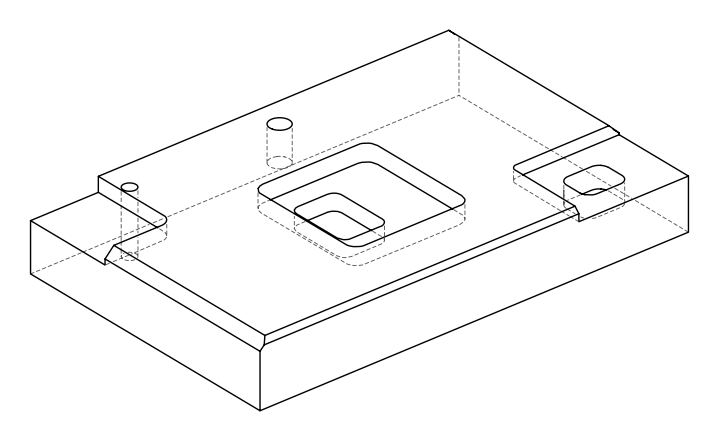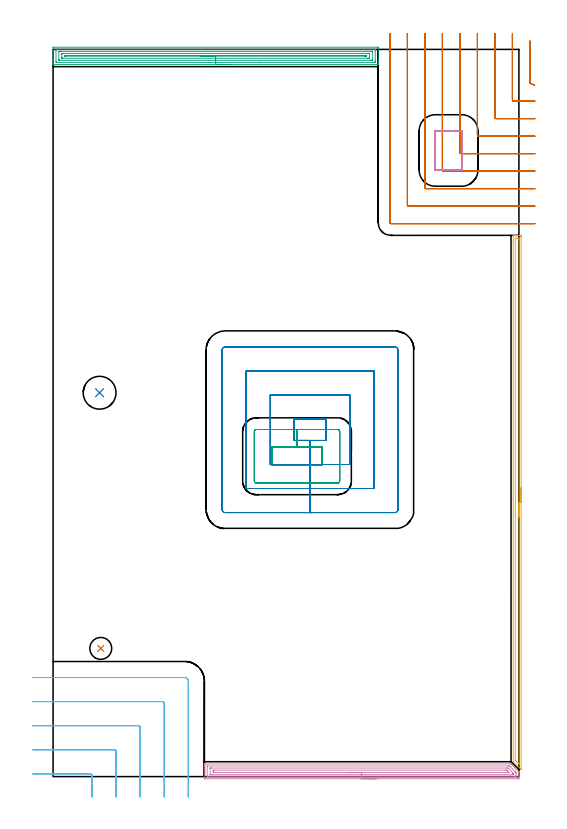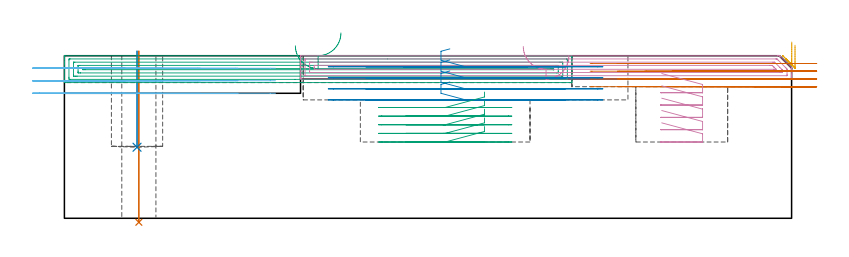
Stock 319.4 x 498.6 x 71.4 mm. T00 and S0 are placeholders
(PLAN: 10 operations, 7 tool changes, 51.8 min)
(1 INDEXABLE_INSERT_DRILL_THROUGH_HOLE_FROM_SOLID | STEP1HOLE | NXT0302_001 | 0.3 min | 12576 mm3)
(2 INDEXABLE_INSERT_DRILL_BLIND_HOLE_FROM_SOLID | STEP1POCKET | NXT0302_016 | 0.17 min | 15852 mm3)
(3 AREA_MILL | FG_CHAMFER_SURFACE | UGT0205_001 | 9.1 min | 15968 mm3)
(4 AREA_MILL_1 | FG_CHAMFER_SURFACE_1 | UGT0205_001 | 7.08 min | 11606 mm3)
(5 AREA_MILL_2 | FG_CHAMFER_SURFACE_2 | UGT0205_001 | 6.02 min | 5271 mm3)
(6 MILL_CORNER_NOTCH_RECTANGULAR | CORNER_NOTCH_RECTANGULAR | UGT0201_105 | Follow Part, ap 5.5, ae 75% | 4.03 min | 134080 mm3)
(7 MILL_CORNER_NOTCH_RECTANGULAR_1 | CORNER_NOTCH_RECTANGULAR_1 | UGT0201_008 | Follow Part, ap 4, ae 75% | 10.49 min | 166614 mm3)
(8 MILL_RECTANGULAR_POCKET | POCKET_RECTANGULAR_STRAIGHT | UGT0201_105 | Follow Part, ap 5.5, ae 75% | 9.53 min | 372329 mm3)
(9 MILL_RECTANGULAR_POCKET_1 | POCKET_RECTANGULAR_STRAIGHT_1 | UGT0201_008 | Follow Part, ap 4, ae 75% | 3.5 min | 71208 mm3)
(10 MILL_RECTANGULAR_POCKET_2 | POCKET_RECTANGULAR_STRAIGHT_2 | UGT0201_105 | Follow Part, ap 5.5, ae 75% | 1.58 min | 45458 mm3)
(TOOL NXT0302_001 | Index. Insert Drill 15mm [880-D1500L20-05] | D15 PA176 FL75 Z2)
(TOOL NXT0302_016 | Index. Insert Drill 22.5mm [880-D2250L25-03] | D22.5 PA176 FL68 Z2)
(TOOL UGT0205_001 | Chamfer Mill 20 x 3 x 45 deg. | D20 FL50 Z2)
(TOOL UGT0201_105 | End Mill 22 mm | D22 FL25 Z2)
(TOOL UGT0201_008 | End Mill 16 mm | D16 FL32 Z4)
(OP 1 INDEXABLE_INSERT_DRILL_THROUGH_HOLE_FROM_SOLID)
G17 G21 G94 G90
T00 M6
G54
G17 G0 G90 X32.7 Y87.9 S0 M3
G43 Z81.4 H1
G94 G81 G98 Z-1.762 F250. R73.4
G80
M5
M2
(OP 2 INDEXABLE_INSERT_DRILL_BLIND_HOLE_FROM_SOLID)
G17 G21 G94 G90
T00 M6
G54
G17 G0 G90 X31.9 Y263.2 S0 M3
G43 Z81.4 H1
G94 G81 G98 Z31.2 F250. R73.4
G80
M5
M2
(OP 3 AREA_MILL)
G17 G21 G94 G90
T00 M6
G54
G17 G0 G90 X121.45 Y488.3 S1061 M3
G43 Z81.4 H0
G94 G1 X121.412 Z80.528 F250.
X121.298 Z79.663
X121.109 Z78.812
X120.847 Z77.98
X120.513 Z77.174
X120.11 Z76.4
X119.642 Z75.664
X119.11 Z74.972
X118.521 Z74.329
X117.878 Z73.739
X117.186 Z73.208
X116.45 Z72.74
X115.676 Z72.337
X114.87 Z72.003
X114.038 Z71.741
X113.186 Z71.552
X112.322 Z71.438
X111.45 Z71.4
X0.177
X0.01 Y488.303 Z71.388
X0.006 Y488.345 Z71.346
X0. Y488.746 Z70.954
Y489.049 Z70.651
Y489.753 Z69.942
Y490.994 Z68.703
Y491.532 Z68.163
Y492.152 Z67.543
Y499.537 Z60.161
X0.002 Y499.807 Z59.89
X0.01 Y500.092 Z59.606
X0.295 Y500.099 Z59.599
X222.276 Y500.1 Z59.6
X222.607 Y500.097 Z59.602
X222.89 Y500.092 Z59.606
X222.9 Y499.805 Z59.892
Y491.532 Z68.163
Y490.105 Z69.591
Y489.753 Z69.942
Y489.049 Z70.651
Y488.746 Z70.954
Y488.347 Z71.344
X222.891 Y488.303 Z71.388
X222.723 Y488.3 Z71.4
X111.45
Y489.714 Z69.986
X2.449 Y489.715 Z69.985
X2.411 Y489.717 Z69.983
X2.01 Y489.753 Z69.947
X2.001 Y490.161 Z69.539
X2. Y497.758 Z61.942
X2.001 Y498.166 Z61.534
X2.01 Y498.647 Z61.053
X2.375 Y498.683 Z61.017
X2.411 Y498.685 Z61.015
X101.273 Y498.686 Z61.014
X220.451 Y498.685 Z61.015
X220.489 Y498.683 Z61.017
X220.89 Y498.647 Z61.053
X220.899 Y498.239 Z61.461
X220.9 Y490.642 Z69.058
X220.899 Y490.234 Z69.466
X220.89 Y489.753 Z69.947
X220.525 Y489.717 Z69.983
X220.489 Y489.715 Z69.985
X141.877 Y489.714 Z69.986
X111.45
Y491.128 Z68.572
X4.604 Y491.129
X4.199 Y491.13 Z68.57
X4.064 Y491.132 Z68.568
X4.023 Y491.135 Z68.565
X4.01 Y491.203 Z68.497
X4.004 Y491.334 Z68.366
X4.001 Y491.532 Z68.168
Y496.868 Z62.832
X4.002 Y497.064 Z62.636
X4.01 Y497.257 Z62.443
X4.199 Y497.264 Z62.436
X4.689 Y497.27 Z62.43
X5.093 Y497.271 Z62.429
X5.581
X218.296
X218.701 Y497.27 Z62.43
X218.836 Y497.268 Z62.432
X218.877 Y497.265 Z62.435
X218.89 Y497.197 Z62.503
X218.896 Y497.066 Z62.634
X218.899 Y496.868 Z62.832
Y491.532 Z68.168
X218.898 Y491.336 Z68.364
X218.89 Y491.143 Z68.557
X218.701 Y491.135 Z68.565
X218.211 Y491.13 Z68.57
X217.807 Y491.129 Z68.571
X217.319 Y491.128 Z68.572
X111.45
Y492.543 Z67.157
X6.757
X6.083 Y492.55 Z67.15
X6.01 Y492.552 Z67.148
X6.006 Y492.653 Z67.047
X6.002 Y492.868 Z66.832
X6. Y493.297 Z66.403
Y495.076 Z64.624
X6.002 Y495.527 Z64.173
X6.006 Y495.746 Z63.954
X6.01 Y495.849 Z63.851
X6.114 Y495.852 Z63.848
X6.88 Y495.857 Z63.843
X7.002
X216.143
X216.817 Y495.85 Z63.85
X216.89 Y495.847 Z63.853
X216.894 Y495.747 Z63.953
X216.898 Y495.532 Z64.168
X216.9 Y495.103 Z64.597
Y493.324 Z66.376
X216.898 Y492.873 Z66.827
X216.894 Y492.654 Z67.046
X216.89 Y492.551 Z67.149
X216.786 Y492.548 Z67.152
X216.02 Y492.543 Z67.157
X215.898
X111.45
Y493.957 Z65.743
X8.668
X8.015 Y493.96 Z65.74
X8.013 Y493.962 Z65.738
X8.004 Y493.971 Z65.729
X8.006 Y494.2 Z65.5
X8.01 Y494.365 Z65.335
X8.025 Y494.436 Z65.264
X8.179 Y494.439 Z65.261
X8.425 Y494.442 Z65.258
X8.668 Y494.443 Z65.257
X9.317
X214.232
X214.885 Y494.44 Z65.26
X214.887 Y494.438 Z65.262
X214.896 Y494.429 Z65.271
X214.894 Y494.2 Z65.5
X214.89 Y494.035 Z65.665
X214.875 Y493.964 Z65.736
X214.721 Y493.961 Z65.739
X214.476 Y493.958 Z65.742
X214.232 Y493.957 Z65.743
X213.583
X111.45
X110.578 Z65.781
X109.714 Z65.895
X108.862 Z66.084
X108.03 Z66.346
X107.224 Z66.68
X106.45 Z67.083
X105.714 Z67.552
X105.022 Z68.083
X104.379 Z68.672
X103.79 Z69.315
X103.258 Z70.007
X102.79 Z70.743
X102.387 Z71.517
X102.053 Z72.323
X101.791 Z73.155
X101.602 Z74.007
X101.488 Z74.872
X101.45 Z75.743
G0 Z81.4
M5
M2
(OP 4 AREA_MILL_1)
G17 G21 G94 G90
T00 M6
G54
G17 G0 G90 X221.55 Y-1.5 S1061 M3
G43 Z81.4 H0
Z71.2
G94 G1 X221.512 Z70.328 F250.
X221.398 Z69.464
X221.209 Z68.612
X220.947 Z67.78
X220.613 Z66.974
X220.21 Z66.2
X219.742 Z65.464
X219.21 Z64.772
X218.621 Z64.129
X217.978 Z63.54
X217.286 Z63.008
X216.55 Z62.54
X215.776 Z62.137
X214.97 Z61.803
X214.138 Z61.541
X213.287 Z61.352
X212.422 Z61.238
X211.55 Z61.2
X104.321
X104.053 Y-1.497 Z61.202
X103.71 Y-1.492 Z61.206
X103.7 Y-1.143 Z61.554
Y5.388 Z68.083
Y6.828 Z69.524
Y7.177 Z69.872
Y7.875 Z70.574
Y8.209 Z70.909
X103.707 Y8.632 Z71.324
X103.71 Y8.698 Z71.389
X103.874 Y8.7 Z71.4
X313.417
X313.995 Y8.702 Z71.383
X314.152 Y8.55 Z71.246
X314.503 Y8.198 Z70.896
X319.351 Y3.349 Z66.047
X319.39 Y3.299 Z65.996
X319.4 Y3.251 Z65.95
Y3.202 Z65.902
Y2.509 Z65.209
Y1.812 Z64.507
Y0.569 Z63.266
Y0.023 Z62.718
Y-0.598 Z62.097
Y-0.871 Z61.825
X319.397 Y-1.489 Z61.207
X319.393 Y-1.491 Z61.205
X318.779 Y-1.5 Z61.2
X211.55
Y-0.086 Z62.614
X105.999 Y-0.085 Z62.615
X105.781 Y-0.082 Z62.618
X105.723 Y-0.079 Z62.621
X105.71 Y-0.068 Z62.632
X105.704 Y-0.035 Z62.665
X105.701 Y0.023 Z62.723
Y6.69 Z69.39
X105.707 Y7.177 Z69.877
X105.71 Y7.272 Z69.972
X105.89 Y7.281 Z69.981
X106. Y7.285 Z69.985
X312.524 Y7.286 Z69.986
X312.633 Y7.285 Z69.985
X312.85 Y7.279 Z69.979
X312.966 Y7.273 Z69.973
X313.001 Y7.243 Z69.943
X313.072 Y7.177 Z69.877
X313.417 Y6.833 Z69.533
X316.65 Y3.6 Z66.3
X316.992 Y3.257 Z65.957
X317.26 Y2.979 Z65.679
X317.39 Y2.84 Z65.54
X317.394 Y2.706 Z65.406
X317.399 Y2.298 Z64.998
X317.4 Y0.51 Z63.21
X317.394 Y0.023 Z62.723
X317.39 Y-0.072 Z62.628
X317.21 Y-0.081 Z62.619
X317.1 Y-0.085 Z62.615
X211.55 Y-0.086 Z62.614
Y1.328 Z64.028
X108.378 Y1.329 Z64.029
X107.895 Y1.331 Z64.031
X107.736 Y1.333 Z64.033
X107.716 Y1.335 Z64.035
X107.71 Y1.382 Z64.082
X107.703 Y1.486 Z64.186
X107.701 Y1.616 Z64.316
Y5.388 Z68.088
X107.702 Y5.582 Z68.282
X107.71 Y5.779 Z68.479
X107.723 Y5.865 Z68.565
X107.775 Y5.867 Z68.567
X107.895 Y5.87 Z68.57
X108.306 Y5.871 Z68.571
X108.789 Y5.872 Z68.572
X311.148 Y5.871 Z68.571
X311.63 Y5.87 Z68.57
X311.791 Y5.868 Z68.568
X311.915 Y5.865 Z68.565
X312.013 Y5.775 Z68.475
X312.411 Y5.388 Z68.088
X312.524 Y5.277 Z67.977
X314.201 Y3.6 Z66.3
X315.094 Y2.706 Z65.406
X315.205 Y2.594 Z65.294
X315.39 Y2.396 Z65.096
X315.397 Y2.007 Z64.707
X315.399 Y1.812 Z64.512
X315.398 Y1.618 Z64.318
X315.39 Y1.421 Z64.121
X315.377 Y1.335 Z64.035
X315.325 Y1.333 Z64.033
X315.205 Y1.33 Z64.03
X314.794 Y1.329 Z64.029
X314.311 Y1.328 Z64.028
X211.55
Y2.743 Z65.443
X110.539
X109.728 Y2.75 Z65.45
X109.701 Y3.582 Z66.282
Y3.6 Z66.3
X109.726 Y4.45 Z67.15
X110.576 Y4.457 Z67.157
X110.613
X309.843
X310.737 Y4.456 Z67.156
X310.775
X310.875 Y4.45 Z67.15
X311.261 Y4.08 Z66.78
X311.508 Y3.841 Z66.541
X311.63 Y3.721 Z66.421
X311.751 Y3.6 Z66.3
X312.524 Y2.822 Z65.522
X312.558 Y2.782 Z65.482
X312.524 Y2.75 Z65.45
X312.482 Y2.748 Z65.448
X311.63 Y2.743 Z65.443
X311.594
X211.55
X210.678 Z65.481
X209.814 Z65.595
X208.962 Z65.783
X208.13 Z66.046
X207.324 Z66.38
X206.55 Z66.782
X205.814 Z67.251
X205.122 Z67.782
X204.479 Z68.372
X203.89 Z69.015
X203.359 Z69.707
X202.89 Z70.443
X202.487 Z71.216
X202.153 Z72.022
X201.891 Z72.854
X201.702 Z73.706
X201.588 Z74.571
X201.55 Z75.443
G0 Z81.4
M5
M2
(OP 5 AREA_MILL_2)
G17 G21 G94 G90
T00 M6
G54
G17 G0 G90 X320.9 Y197.95 S1061 M3
G43 Z81.4 H0
Z76.
G94 G1 Y197.912 Z75.128 F250.
Y197.798 Z74.263
Y197.609 Z73.412
Y197.347 Z72.58
Y197.013 Z71.774
Y196.61 Z71.
Y196.141 Z70.264
Y195.61 Z69.572
Y195.021 Z68.929
Y194.378 Z68.34
Y193.686 Z67.808
Y192.95 Z67.34
Y192.176 Z66.937
Y191.37 Z66.603
Y190.538 Z66.341
Y189.686 Z66.152
Y188.821 Z66.038
Y187.95 Z66.
X320.899 Y4.961 Z66.001
Y4.938
X320.894 Y4.817 Z66.004
X320.853 Y4.854 Z66.046
X320.738 Y4.961 Z66.16
X315.677 Y10.023 Z71.222
X315.514 Y10.19 Z71.38
X315.504 Y10.205 Z71.389
X315.5 Y10.317 Z71.4
Y370.938
X315.503 Y371.092 Z71.388
X315.517 Y371.1 Z71.373
X315.855 Z71.045
X316.233 Z70.666
X316.874 Z70.021
X318.078 Z68.819
X318.642 Z68.252
X320.128 Z66.767
X320.41 Y371.097 Z66.485
X320.891 Y371.091 Z66.005
X320.894 Y370.98 Z66.003
X320.899 Y370.492 Z66.001
X320.9 Y369.998 Z66.
Y187.95
X319.486 Z67.414
Y8.978
X319.484 Y8.801 Z67.416
X319.481 Y8.713 Z67.419
X319.479 Y8.685 Z67.421
X319.457 Y8.704 Z67.443
X319.375 Y8.78 Z67.525
X319.172 Y8.978 Z67.728
X317.758 Y10.392 Z69.142
X317.388 Y10.764 Z69.512
X317.011 Y11.151 Z69.889
X316.921 Y11.248 Z69.979
X316.919 Y11.296 Z69.981
X316.916 Y11.402 Z69.984
X316.914 Y11.615 Z69.986
Y11.656
Y368.707
X316.916 Y368.92 Z69.984
X316.919 Y369.026 Z69.981
X316.921 Y369.075 Z69.979
X316.931 Y369.09 Z69.969
X316.979 Y369.092 Z69.921
X317.37 Y369.099 Z69.53
X318.642 Y369.1 Z68.258
X319.138 Y369.099 Z67.762
X319.367 Y369.093 Z67.533
X319.47 Y369.09 Z67.43
X319.484 Y368.749 Z67.416
X319.485 Y368.707 Z67.415
X319.486 Y367.855 Z67.414
Y187.95
Y187.078 Z67.452
Y186.213 Z67.566
Y185.362 Z67.755
Y184.53 Z68.017
Y183.724 Z68.351
Y182.95 Z68.754
Y182.214 Z69.223
Y181.522 Z69.754
Y180.879 Z70.343
Y180.289 Z70.986
Y179.758 Z71.678
Y179.29 Z72.414
Y178.887 Z73.188
Y178.553 Z73.994
Y178.291 Z74.826
Y178.102 Z75.678
Y177.988 Z76.543
Y177.95 Z77.414
G0 Z81.4
M5
M2
(OP 6 MILL_CORNER_NOTCH_RECTANGULAR)
G17 G21 G94 G90
T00 M6
G54
G17 G0 G90 X26.7 Y-14. S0 M3
G43 Z81.4 H0
Z65.9
G94 G1 Y-11. F250.
Y0.807 F500.
G3 X25.607 Y1.9 R1.1
G1 X-11.
X-14. F250.
G0 Z81.4
X43.2 Y-14.
Z65.9
G1 Y-11.
Y17.306 F500.
G3 X42.106 Y18.4 R1.1
G1 X-11.
X-14. F250.
G0 Z81.4
X59.7 Y-14.
Z65.9
G1 Y-11.
Y33.806 F500.
G3 X58.606 Y34.9 R1.1
G1 X-11.
X-14. F250.
G0 Z81.4
X76.2 Y-14.
Z65.9
G1 Y-11.
Y50.306 F500.
G3 X75.106 Y51.4 R1.1
G1 X-11.
X-14. F250.
G0 Z81.4
X92.7 Y-14.
Z65.9
G1 Y-11.
Y65.6 F500.
G3 X90.4 Y67.9 R2.3
G1 X-11.
X-14. F250.
G0 Z81.4
X26.7 Y-14.
Z60.4
G1 Y-11.
Y0.807 F500.
G3 X25.607 Y1.9 R1.1
G1 X-11.
X-14. F250.
G0 Z81.4
X43.2 Y-14.
Z60.4
G1 Y-11.
Y17.306 F500.
G3 X42.106 Y18.4 R1.1
G1 X-11.
X-14. F250.
G0 Z81.4
X59.7 Y-14.
Z60.4
G1 Y-11.
Y33.806 F500.
G3 X58.606 Y34.9 R1.1
G1 X-11.
X-14. F250.
G0 Z81.4
X76.2 Y-14.
Z60.4
G1 Y-11.
Y50.306 F500.
G3 X75.106 Y51.4 R1.1
G1 X-11.
X-14. F250.
G0 Z81.4
X92.7 Y-14.
Z60.4
G1 Y-11.
Y65.6 F500.
G3 X90.4 Y67.9 R2.3
G1 X-11.
X-14. F250.
G0 Z81.4
X26.7 Y-14.
Z54.9
G1 Y-11.
Y0.807 F500.
G3 X25.607 Y1.9 R1.1
G1 X-11.
X-14. F250.
G0 Z81.4
X43.2 Y-14.
Z54.9
G1 Y-11.
Y17.306 F500.
G3 X42.106 Y18.4 R1.1
G1 X-11.
X-14. F250.
G0 Z81.4
X59.7 Y-14.
Z54.9
G1 Y-11.
Y33.806 F500.
G3 X58.606 Y34.9 R1.1
G1 X-11.
X-14. F250.
G0 Z81.4
X76.2 Y-14.
Z54.9
G1 Y-11.
Y50.306 F500.
G3 X75.106 Y51.4 R1.1
G1 X-11.
X-14. F250.
G0 Z81.4
X92.7 Y-14.
Z54.9
G1 Y-11.
Y65.6 F500.
G3 X90.4 Y67.9 R2.3
G1 X-11.
X-14. F250.
G0 Z81.4
M5
M2
(OP 7 MILL_CORNER_NOTCH_RECTANGULAR_1)
G17 G21 G94 G90
T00 M6
G54
G17 G0 G90 X326.9 Y504.384 S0 M3
G43 Z81.4 H0
Z68.
G94 G1 Y501.384 F250.
Y475.892 F500.
G3 X327.4 Y475.158 R0.8
G1 X330.181 Y474.033 F250.
G0 Z81.4
X314.892 Y509.6
Z68.
G1 X314.9 Y506.6
Y506.383 F500.
Y463.893
G3 X315.693 Y463.1 R0.8
G1 X327.4
X330.4 F250.
G0 Z81.4
X302.891 Y509.6
Z68.
G1 X302.9 Y506.6
Y506.383 F500.
Y451.894
G3 X303.694 Y451.1 R0.8
G1 X327.4
X330.4 F250.
G0 Z81.4
X290.889 Y509.6
Z68.
G1 X290.9 Y506.6
Y506.383 F500.
Y439.894
G3 X291.694 Y439.1 R0.8
G1 X327.4
X330.4 F250.
G0 Z81.4
X278.886 Y509.6
Z68.
G1 X278.9 Y506.6
Y506.383 F500.
Y427.894
G3 X279.694 Y427.1 R0.8
G1 X327.4
X330.4 F250.
G0 Z81.4
X266.881 Y509.6
Z68.
G1 X266.899 Y506.6
X266.9 Y506.383 F500.
Y415.895
G3 X267.695 Y415.1 R0.8
G1 X327.4
X330.4 F250.
G0 Z81.4
X254.872 Y509.6
Z68.
G1 X254.899 Y506.6
X254.9 Y506.383 F500.
Y403.895
G3 X255.695 Y403.1 R0.8
G1 X327.4
X330.4 F250.
G0 Z81.4
X242.844 Y509.6
Z68.
G1 X242.898 Y506.6
G2 X242.9 Y506.383 R12. F500.
G1 Y391.895
G3 X243.695 Y391.1 R0.8
G1 X327.4
X330.4 F250.
G0 Z81.4
X230.9 Y509.383
Z68.
G1 Y506.383
Y379.895 F500.
G3 X231.695 Y379.1 R0.8
G1 X327.4
X330.4 F250.
G0 Z81.4
X326.9 Y504.384
Z64.6
G1 Y501.384
Y475.892 F500.
G3 X327.4 Y475.158 R0.8
G1 X330.181 Y474.033 F250.
G0 Z81.4
X314.9 Y509.6
Z64.6
G1 Y506.6
Y463.893 F500.
G3 X315.693 Y463.1 R0.8
G1 X327.4
X330.4 F250.
G0 Z81.4
X302.9 Y509.6
Z64.6
G1 Y506.6
Y451.894 F500.
G3 X303.694 Y451.1 R0.8
G1 X327.4
X330.4 F250.
G0 Z81.4
X290.9 Y509.6
Z64.6
G1 Y506.6
Y439.894 F500.
G3 X291.694 Y439.1 R0.8
G1 X327.4
X330.4 F250.
G0 Z81.4
X278.9 Y509.6
Z64.6
G1 Y506.6
Y427.894 F500.
G3 X279.694 Y427.1 R0.8
G1 X327.4
X330.4 F250.
G0 Z81.4
X266.9 Y509.6
Z64.6
G1 Y506.6
Y415.895 F500.
G3 X267.695 Y415.1 R0.8
G1 X327.4
X330.4 F250.
G0 Z81.4
X254.9 Y509.6
Z64.6
G1 Y506.6
Y403.895 F500.
G3 X255.695 Y403.1 R0.8
G1 X327.4
X330.4 F250.
G0 Z81.4
X242.9 Y509.6
Z64.6
G1 Y506.6
Y391.895 F500.
G3 X243.695 Y391.1 R0.8
G1 X327.4
X330.4 F250.
G0 Z81.4
X230.9 Y509.6
Z64.6
G1 Y506.6
Y379.895 F500.
G3 X231.695 Y379.1 R0.8
G1 X327.4
X330.4 F250.
G0 Z81.4
X326.9 Y504.384
Z61.2
G1 Y501.384
Y475.892 F500.
G3 X327.4 Y475.158 R0.8
G1 X330.181 Y474.033 F250.
G0 Z81.4
X314.9 Y509.6
Z61.2
G1 Y506.6
Y463.893 F500.
G3 X315.693 Y463.1 R0.8
G1 X327.4
X330.4 F250.
G0 Z81.4
X302.9 Y509.6
Z61.2
G1 Y506.6
Y451.894 F500.
G3 X303.694 Y451.1 R0.8
G1 X327.4
X330.4 F250.
G0 Z81.4
X290.9 Y509.6
Z61.2
G1 Y506.6
Y439.894 F500.
G3 X291.694 Y439.1 R0.8
G1 X327.4
X330.4 F250.
G0 Z81.4
X278.9 Y509.6
Z61.2
G1 Y506.6
Y427.894 F500.
G3 X279.694 Y427.1 R0.8
G1 X327.4
X330.4 F250.
G0 Z81.4
X266.9 Y509.6
Z61.2
G1 Y506.6
Y415.895 F500.
G3 X267.695 Y415.1 R0.8
G1 X327.4
X330.4 F250.
G0 Z81.4
X254.9 Y509.6
Z61.2
G1 Y506.6
Y403.895 F500.
G3 X255.695 Y403.1 R0.8
G1 X327.4
X330.4 F250.
G0 Z81.4
X242.9 Y509.6
Z61.2
G1 Y506.6
Y391.895 F500.
G3 X243.695 Y391.1 R0.8
G1 X327.4
X330.4 F250.
G0 Z81.4
X230.9 Y509.6
Z61.2
G1 Y506.6
Y379.895 F500.
G3 X231.695 Y379.1 R0.8
G1 X327.4
X330.4 F250.
G0 Z81.4
X326.9 Y504.384
Z57.8
G1 Y501.384
Y475.892 F500.
G3 X327.4 Y475.158 R0.8
G1 X330.181 Y474.033 F250.
G0 Z81.4
X314.9 Y509.6
Z57.8
G1 Y506.6
Y463.893 F500.
G3 X315.693 Y463.1 R0.8
G1 X327.4
X330.4 F250.
G0 Z81.4
X302.9 Y509.6
Z57.8
G1 Y506.6
Y451.894 F500.
G3 X303.694 Y451.1 R0.8
G1 X327.4
X330.4 F250.
G0 Z81.4
X290.9 Y509.6
Z57.8
G1 Y506.6
Y439.894 F500.
G3 X291.694 Y439.1 R0.8
G1 X327.4
X330.4 F250.
G0 Z81.4
X278.9 Y509.6
Z57.8
G1 Y506.6
Y427.894 F500.
G3 X279.694 Y427.1 R0.8
G1 X327.4
X330.4 F250.
G0 Z81.4
X266.9 Y509.6
Z57.8
G1 Y506.6
Y415.895 F500.
G3 X267.695 Y415.1 R0.8
G1 X327.4
X330.4 F250.
G0 Z81.4
X254.9 Y509.6
Z57.8
G1 Y506.6
Y403.895 F500.
G3 X255.695 Y403.1 R0.8
G1 X327.4
X330.4 F250.
G0 Z81.4
X242.9 Y509.6
Z57.8
G1 Y506.6
Y391.895 F500.
G3 X243.695 Y391.1 R0.8
G1 X327.4
X330.4 F250.
G0 Z81.4
X230.9 Y509.6
Z57.8
G1 Y506.6
Y379.895 F500.
G3 X231.695 Y379.1 R0.8
G1 X327.4
X330.4 F250.
G0 Z81.4
M5
M2
(OP 8 MILL_RECTANGULAR_POCKET)
G17 G21 G94 G90
T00 M6
G54
G17 G0 G90 X169.297 Y245.1 S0 M3
G43 Z81.4 H0
Z74.4
G94 G1 X165.4 Z73.356 F250.
Y230.5 Z69.444
X176.2 Z66.55
X187. F500.
Y245.1
X165.4
Y230.5
X176.2
Y214.
X203.5
Y261.6
X148.9
Y214.
X176.2
Y197.5
X220.
Y278.1
X132.4
Y197.5
X176.2
Y181.
X234.3
G3 X236.5 Y183.2 R2.2
G1 Y292.4
G3 X234.3 Y294.6 R2.2
G1 X118.1
G3 X115.9 Y292.4 R2.2
G1 Y183.2
G3 X118.1 Y181. R2.2
G1 X176.2
X177.2
G0 X169.297 Y245.1 Z69.55
G1 X165.4 Z68.506 F250.
Y230.5 Z64.594
X176.2 Z61.7
X187. F500.
Y245.1
X165.4
Y230.5
X176.2
Y214.
X203.5
Y261.6
X148.9
Y214.
X176.2
Y197.5
X220.
Y278.1
X132.4
Y197.5
X176.2
Y181.
X234.3
G3 X236.5 Y183.2 R2.2
G1 Y292.4
G3 X234.3 Y294.6 R2.2
G1 X118.1
G3 X115.9 Y292.4 R2.2
G1 Y183.2
G3 X118.1 Y181. R2.2
G1 X176.2
X177.2
G0 X169.297 Y245.1 Z64.7
G1 X165.4 Z63.656 F250.
Y230.5 Z59.744
X176.2 Z56.85
X187. F500.
Y245.1
X165.4
Y230.5
X176.2
Y214.
X203.5
Y261.6
X148.9
Y214.
X176.2
Y197.5
X220.
Y278.1
X132.4
Y197.5
X176.2
Y181.
X234.3
G3 X236.5 Y183.2 R2.2
G1 Y292.4
G3 X234.3 Y294.6 R2.2
G1 X118.1
G3 X115.9 Y292.4 R2.2
G1 Y183.2
G3 X118.1 Y181. R2.2
G1 X176.2
X177.2
G0 X169.297 Y245.1 Z59.85
G1 X165.4 Z58.806 F250.
Y230.5 Z54.894
X176.2 Z52.
X187. F500.
Y245.1
X165.4
Y230.5
X176.2
Y214.
X203.5
Y261.6
X148.9
Y214.
X176.2
Y197.5
X220.
Y278.1
X132.4
Y197.5
X176.2
Y181.
X234.3
G3 X236.5 Y183.2 R2.2
G1 Y292.4
G3 X234.3 Y294.6 R2.2
G1 X118.1
G3 X115.9 Y292.4 R2.2
G1 Y183.2
G3 X118.1 Y181. R2.2
G1 X176.2
X177.2
G0 Z81.4
M5
M2
(OP 9 MILL_RECTANGULAR_POCKET_1)
G17 G21 G94 G90
T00 M6
G54
G17 G0 G90 X184.5 Y217.909 S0 M3
G43 Z81.4 H0
Z55.45
G94 G1 Y226. Z53.282 F250.
X167.25 Z48.66
X150. F500.
Y213.3
X184.5
Y226.
X167.25
Y238.
X139.4
G3 X138. Y236.6 R1.4
G1 Y202.7
G3 X139.4 Y201.3 R1.4
G1 X195.1
G3 X196.5 Y202.7 R1.4
G1 Y236.6
G3 X195.1 Y238. R1.4
G1 X167.25
X166.25
G0 X184.5 Y217.909 Z51.66
G1 Y226. Z49.492 F250.
X167.25 Z44.87
X150. F500.
Y213.3
X184.5
Y226.
X167.25
Y238.
X139.4
G3 X138. Y236.6 R1.4
G1 Y202.7
G3 X139.4 Y201.3 R1.4
G1 X195.1
G3 X196.5 Y202.7 R1.4
G1 Y236.6
G3 X195.1 Y238. R1.4
G1 X167.25
X166.25
G0 X184.5 Y217.909 Z47.87
G1 Y226. Z45.702 F250.
X167.25 Z41.08
X150. F500.
Y213.3
X184.5
Y226.
X167.25
Y238.
X139.4
G3 X138. Y236.6 R1.4
G1 Y202.7
G3 X139.4 Y201.3 R1.4
G1 X195.1
G3 X196.5 Y202.7 R1.4
G1 Y236.6
G3 X195.1 Y238. R1.4
G1 X167.25
X166.25
G0 X184.5 Y217.909 Z44.08
G1 Y226. Z41.912 F250.
X167.25 Z37.29
X150. F500.
Y213.3
X184.5
Y226.
X167.25
Y238.
X139.4
G3 X138. Y236.6 R1.4
G1 Y202.7
G3 X139.4 Y201.3 R1.4
G1 X195.1
G3 X196.5 Y202.7 R1.4
G1 Y236.6
G3 X195.1 Y238. R1.4
G1 X167.25
X166.25
G0 X184.5 Y217.909 Z40.29
G1 Y226. Z38.122 F250.
X167.25 Z33.5
X150. F500.
Y213.3
X184.5
Y226.
X167.25
Y238.
X139.4
G3 X138. Y236.6 R1.4
G1 Y202.7
G3 X139.4 Y201.3 R1.4
G1 X195.1
G3 X196.5 Y202.7 R1.4
G1 Y236.6
G3 X195.1 Y238. R1.4
G1 X167.25
X166.25
G0 Z81.4
M5
M2
(OP 10 MILL_RECTANGULAR_POCKET_2)
G17 G21 G94 G90
T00 M6
G54
G17 G0 G90 X262.36 Y415.8 S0 M3
G43 Z81.4 H0
Z63.571
G94 G1 X280.2 Z58.791 F250.
X280.232 Z58.783
X280.274 Y415.826 Z58.769
X280.3 Y415.868 Z58.756
Y415.9 Z58.748
Y429.3 Z55.157
Y442.7 F500.
X280.295 Y442.755
X280.255 Y442.795
X280.2 Y442.8
X262.1
X262.045 Y442.795
X262.005 Y442.755
X262. Y442.7
Y415.9
X262.005 Y415.845
X262.045 Y415.805
X262.1 Y415.8
X280.2
X280.255 Y415.805
X280.295 Y415.845
X280.3 Y415.9
Y429.3
Y430.3
G0 X262.36 Y415.8 Z58.157
G1 X280.2 Z53.377 F250.
X280.232 Z53.368
X280.274 Y415.826 Z53.355
X280.3 Y415.868 Z53.342
Y415.9 Z53.333
Y429.3 Z49.743
Y442.7 F500.
X280.295 Y442.755
X280.255 Y442.795
X280.2 Y442.8
X262.1
X262.045 Y442.795
X262.005 Y442.755
X262. Y442.7
Y415.9
X262.005 Y415.845
X262.045 Y415.805
X262.1 Y415.8
X280.2
X280.255 Y415.805
X280.295 Y415.845
X280.3 Y415.9
Y429.3
Y430.3
G0 X262.36 Y415.8 Z52.743
G1 X280.2 Z47.963 F250.
X280.232 Z47.954
X280.274 Y415.826 Z47.941
X280.3 Y415.868 Z47.928
Y415.9 Z47.919
Y429.3 Z44.329
Y442.7 F500.
X280.295 Y442.755
X280.255 Y442.795
X280.2 Y442.8
X262.1
X262.045 Y442.795
X262.005 Y442.755
X262. Y442.7
Y415.9
X262.005 Y415.845
X262.045 Y415.805
X262.1 Y415.8
X280.2
X280.255 Y415.805
X280.295 Y415.845
X280.3 Y415.9
Y429.3
Y430.3
G0 X262.36 Y415.8 Z47.329
G1 X280.2 Z42.548 F250.
X280.232 Z42.54
X280.274 Y415.826 Z42.527
X280.3 Y415.868 Z42.513
Y415.9 Z42.505
Y429.3 Z38.914
Y442.7 F500.
X280.295 Y442.755
X280.255 Y442.795
X280.2 Y442.8
X262.1
X262.045 Y442.795
X262.005 Y442.755
X262. Y442.7
Y415.9
X262.005 Y415.845
X262.045 Y415.805
X262.1 Y415.8
X280.2
X280.255 Y415.805
X280.295 Y415.845
X280.3 Y415.9
Y429.3
Y430.3
G0 X262.36 Y415.8 Z41.914
G1 X280.2 Z37.134 F250.
X280.232 Z37.126
X280.274 Y415.826 Z37.112
X280.3 Y415.868 Z37.099
Y415.9 Z37.091
Y429.3 Z33.5
Y442.7 F500.
X280.295 Y442.755
X280.255 Y442.795
X280.2 Y442.8
X262.1
X262.045 Y442.795
X262.005 Y442.755
X262. Y442.7
Y415.9
X262.005 Y415.845
X262.045 Y415.805
X262.1 Y415.8
X280.2
X280.255 Y415.805
X280.295 Y415.845
X280.3 Y415.9
Y429.3
Y430.3
G0 Z81.4
M5
M2
